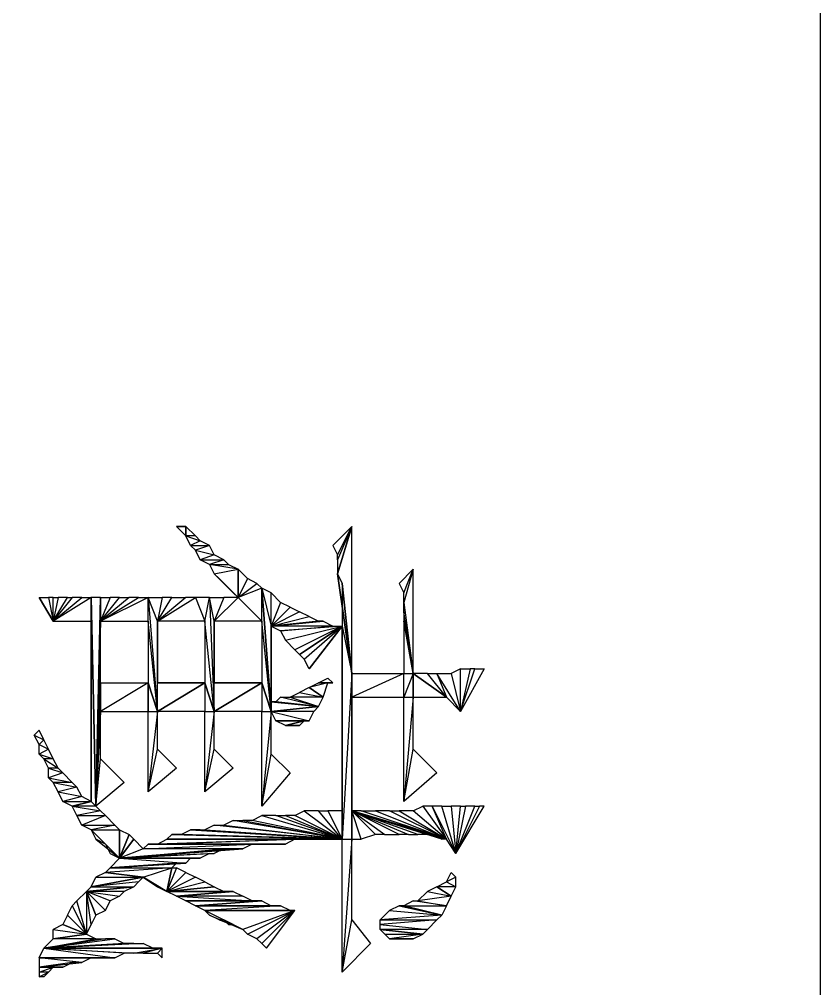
# Model space of a CAD drawing. Extents: x 0 to 7.8, y 0 to 11.
# Drawn here: x 1.915 to 2.338, y 3.146 to 3.657 of the extents above; entities that cross this region are included whole.
import ezdxf

# ---------------------------------------------------------------- set-up
doc = ezdxf.new("R2010")
doc.units = 0
doc.header["$MEASUREMENT"] = 0
doc.linetypes.add('AUSGEZOGEN', pattern=[0])
doc.layers.get('0').update_dxf_attribs({"linetype": 'AUSGEZOGEN'})

msp = doc.modelspace()

# ---------------------------------------------------------------- linework, layer by layer
for points in [[(2.3375, 0.3075), (2.3375, 6.8775), (2.3375, 6.8775), (0.295, 6.8775), (0.295, 6.8775), (0.295, 0.3075), (0.295, 0.3075), (2.3375, 0.3075)], [(2.0025, 3.39), (1.9975, 3.39), (1.9975, 3.39), (2.0025, 3.39), (2.0025, 3.39)], [(1.9975, 3.39), (2.0025, 3.39), (2.0025, 3.39), (2.0025, 3.385), (1.9975, 3.39), (1.9975, 3.39)], [(2.0025, 3.39), (2.0075, 3.385), (2.0075, 3.385), (2.0025, 3.385), (2.0025, 3.39)], [(2.08, 3.38), (2.0825, 3.375), (2.0825, 3.375), (2.09, 3.39), (2.08, 3.38)], [(2.0825, 3.375), (2.09, 3.39), (2.09, 3.39), (2.0825, 3.3725), (2.0825, 3.375)], [(2.09, 3.39), (2.0825, 3.3725), (2.0825, 3.3725), (2.0825, 3.365), (2.09, 3.39), (2.09, 3.39)], [(2.09, 3.39), (2.0825, 3.365), (2.0825, 3.365), (2.09, 3.3125), (2.09, 3.39), (2.09, 3.39)], [(2.0075, 3.385), (2.0025, 3.385), (2.0025, 3.385), (2.01, 3.3825), (2.0075, 3.385)], [(2.0025, 3.385), (2.01, 3.3825), (2.01, 3.3825), (2.005, 3.38), (2.0025, 3.385)], [(2.01, 3.3825), (2.005, 3.38), (2.005, 3.38), (2.015, 3.38), (2.01, 3.3825)], [(2.005, 3.38), (2.015, 3.38), (2.015, 3.38), (2.0075, 3.3775), (2.005, 3.38)], [(2.015, 3.38), (2.0075, 3.3775), (2.0075, 3.3775), (2.0175, 3.375), (2.015, 3.38)], [(2.0075, 3.3775), (2.0175, 3.375), (2.0175, 3.375), (2.01, 3.3725), (2.0075, 3.3775)], [(2.0175, 3.375), (2.01, 3.3725), (2.01, 3.3725), (2.0225, 3.3725), (2.0175, 3.375)], [(2.01, 3.3725), (2.0225, 3.3725), (2.0225, 3.3725), (2.015, 3.37), (2.01, 3.3725), (2.01, 3.3725)], [(2.015, 3.37), (2.025, 3.37), (2.025, 3.37), (2.0225, 3.3725), (2.015, 3.37), (2.015, 3.37)], [(2.0175, 3.365), (2.03, 3.3675), (2.03, 3.3675), (2.015, 3.37), (2.0175, 3.365)], [(2.03, 3.3675), (2.015, 3.37), (2.015, 3.37), (2.025, 3.37), (2.03, 3.3675)], [(2.03, 3.3525), (2.0175, 3.365), (2.0175, 3.365), (2.03, 3.3675), (2.03, 3.3525)], [(2.02, 3.3625), (2.03, 3.3525), (2.03, 3.3525), (2.0175, 3.365), (2.02, 3.3625)], [(2.03, 3.3675), (2.035, 3.3625), (2.035, 3.3625), (2.03, 3.3525), (2.03, 3.3675), (2.03, 3.3675)], [(2.0825, 3.365), (2.085, 3.36), (2.085, 3.36), (2.09, 3.3125), (2.0825, 3.365), (2.0825, 3.365)], [(2.115, 3.36), (2.1175, 3.355), (2.1175, 3.355), (2.1225, 3.3675), (2.115, 3.36)], [(2.1175, 3.355), (2.1225, 3.3675), (2.1225, 3.3675), (2.1175, 3.35), (2.1175, 3.355)], [(2.1225, 3.3675), (2.1175, 3.35), (2.1175, 3.35), (2.1225, 3.3125), (2.1225, 3.3675), (2.1225, 3.3675)], [(2.03, 3.3525), (2.025, 3.3575), (2.025, 3.3575), (2.02, 3.3625), (2.03, 3.3525), (2.03, 3.3525)], [(2.03, 3.3525), (2.04, 3.36), (2.04, 3.36), (2.035, 3.3625), (2.03, 3.3525), (2.03, 3.3525)], [(2.0425, 3.3575), (2.03, 3.3525), (2.03, 3.3525), (2.04, 3.36), (2.0425, 3.3575)], [(2.085, 3.36), (2.085, 3.3375), (2.085, 3.3375), (2.09, 3.3125), (2.085, 3.36)], [(2.0275, 3.355), (2.03, 3.3525), (2.03, 3.3525), (2.025, 3.3575), (2.0275, 3.355)], [(2.03, 3.3525), (2.0425, 3.34), (2.0425, 3.34), (2.0425, 3.3575), (2.03, 3.3525)], [(2.0425, 3.34), (2.0425, 3.3575), (2.0425, 3.3575), (2.0475, 3.2925), (2.0425, 3.34), (2.0425, 3.34)], [(2.0475, 3.3375), (2.0475, 3.355), (2.0475, 3.355), (2.0425, 3.3575), (2.0475, 3.3375), (2.0475, 3.3375)], [(2.0425, 3.3575), (2.0475, 3.3375), (2.0475, 3.3375), (2.0475, 3.2925), (2.0425, 3.3575), (2.0425, 3.3575)], [(2.0525, 3.35), (2.0475, 3.3375), (2.0475, 3.3375), (2.0475, 3.355), (2.0525, 3.35)], [(1.93, 3.3525), (1.9325, 3.34), (1.9325, 3.34), (1.925, 3.3525), (1.93, 3.3525)], [(1.9325, 3.34), (1.925, 3.3525), (1.925, 3.3525), (1.925, 3.3525), (1.9325, 3.34), (1.9325, 3.34)], [(1.9325, 3.34), (1.9325, 3.3525), (1.9325, 3.3525), (1.93, 3.3525), (1.9325, 3.34), (1.9325, 3.34)], [(1.9325, 3.34), (1.9525, 3.34), (1.9525, 3.34), (1.9525, 3.3525), (1.9325, 3.34)], [(1.9525, 3.3525), (1.9325, 3.34), (1.9325, 3.34), (1.9475, 3.3525), (1.9525, 3.3525)], [(1.9325, 3.34), (1.9475, 3.3525), (1.9475, 3.3525), (1.9425, 3.3525), (1.9325, 3.34), (1.9325, 3.34)], [(1.9425, 3.3525), (1.9325, 3.34), (1.9325, 3.34), (1.94, 3.3525), (1.9425, 3.3525)], [(1.9325, 3.34), (1.94, 3.3525), (1.94, 3.3525), (1.935, 3.3525), (1.9325, 3.34), (1.9325, 3.34)], [(1.935, 3.3525), (1.9325, 3.34), (1.9325, 3.34), (1.9325, 3.3525), (1.935, 3.3525)], [(1.9525, 3.34), (1.9525, 3.3525), (1.9525, 3.3525), (1.9525, 3.245), (1.9525, 3.34), (1.9525, 3.34)], [(1.9525, 3.3525), (1.9525, 3.245), (1.9525, 3.245), (1.955, 3.2425), (1.9525, 3.3525), (1.9525, 3.3525)], [(1.955, 3.2425), (1.9575, 3.3525), (1.9575, 3.3525), (1.9525, 3.3525), (1.955, 3.2425), (1.955, 3.2425)], [(1.9575, 3.34), (1.955, 3.2425), (1.955, 3.2425), (1.9575, 3.3525), (1.9575, 3.34)], [(1.9575, 3.34), (1.9825, 3.34), (1.9825, 3.34), (1.9825, 3.3525), (1.9575, 3.34)], [(1.9825, 3.3525), (1.9575, 3.34), (1.9575, 3.34), (1.9775, 3.3525), (1.9825, 3.3525)], [(1.9575, 3.34), (1.9775, 3.3525), (1.9775, 3.3525), (1.9725, 3.3525), (1.9575, 3.34), (1.9575, 3.34)], [(1.9725, 3.3525), (1.9575, 3.34), (1.9575, 3.34), (1.9675, 3.3525), (1.9725, 3.3525)], [(1.9575, 3.34), (1.9675, 3.3525), (1.9675, 3.3525), (1.9625, 3.3525), (1.9575, 3.34), (1.9575, 3.34)], [(1.9575, 3.3525), (1.9625, 3.3525), (1.9625, 3.3525), (1.9575, 3.34), (1.9575, 3.3525), (1.9575, 3.3525)], [(1.9825, 3.34), (1.9825, 3.3525), (1.9825, 3.3525), (1.9875, 3.2925), (1.9825, 3.34), (1.9825, 3.34)], [(1.99, 3.3525), (1.9875, 3.34), (1.9875, 3.34), (1.9825, 3.3525), (1.99, 3.3525)], [(1.9875, 3.34), (1.9825, 3.3525), (1.9825, 3.3525), (1.9875, 3.2925), (1.9875, 3.34), (1.9875, 3.34)], [(2.0125, 3.34), (1.9875, 3.34), (1.9875, 3.34), (2.0075, 3.3525), (2.0125, 3.34)], [(1.9875, 3.34), (2.0075, 3.3525), (2.0075, 3.3525), (2.0025, 3.3525), (1.9875, 3.34), (1.9875, 3.34)], [(2.0025, 3.3525), (1.9875, 3.34), (1.9875, 3.34), (1.995, 3.3525), (2.0025, 3.3525)], [(1.9875, 3.34), (1.995, 3.3525), (1.995, 3.3525), (1.99, 3.3525), (1.9875, 3.34), (1.9875, 3.34)], [(2.0125, 3.34), (2.015, 3.3525), (2.015, 3.3525), (2.0075, 3.3525), (2.0125, 3.34), (2.0125, 3.34)], [(2.0175, 3.2925), (2.0125, 3.34), (2.0125, 3.34), (2.015, 3.3525), (2.0175, 3.2925)], [(2.0225, 3.3525), (2.0175, 3.34), (2.0175, 3.34), (2.015, 3.3525), (2.0225, 3.3525)], [(2.0175, 3.34), (2.015, 3.3525), (2.015, 3.3525), (2.0175, 3.2925), (2.0175, 3.34), (2.0175, 3.34)], [(2.0425, 3.34), (2.0175, 3.34), (2.0175, 3.34), (2.03, 3.3525), (2.0425, 3.34)], [(2.0175, 3.34), (2.03, 3.3525), (2.03, 3.3525), (2.0225, 3.3525), (2.0175, 3.34), (2.0175, 3.34)], [(2.0475, 3.3375), (2.0575, 3.3475), (2.0575, 3.3475), (2.0525, 3.35), (2.0475, 3.3375), (2.0475, 3.3375)], [(2.1225, 3.3125), (2.1175, 3.345), (2.1175, 3.345), (2.1175, 3.35), (2.1225, 3.3125), (2.1225, 3.3125)], [(2.0625, 3.345), (2.0475, 3.3375), (2.0475, 3.3375), (2.0575, 3.3475), (2.0625, 3.345)], [(2.0475, 3.3375), (2.0675, 3.3425), (2.0675, 3.3425), (2.0625, 3.345), (2.0475, 3.3375), (2.0475, 3.3375)], [(2.1175, 3.34), (2.1225, 3.3125), (2.1225, 3.3125), (2.1175, 3.345), (2.1175, 3.34)], [(1.955, 3.2425), (1.9575, 3.3075), (1.9575, 3.3075), (1.9575, 3.34), (1.955, 3.2425), (1.955, 3.2425)], [(1.9825, 3.34), (1.9825, 3.3075), (1.9825, 3.3075), (1.9875, 3.2925), (1.9825, 3.34), (1.9825, 3.34)], [(1.9875, 3.34), (1.9875, 3.3075), (1.9875, 3.3075), (1.9875, 3.3075), (1.9875, 3.34), (1.9875, 3.34)], [(2.0125, 3.3075), (2.0175, 3.2925), (2.0175, 3.2925), (2.0125, 3.34), (2.0125, 3.3075)], [(2.0175, 3.34), (2.0175, 3.3075), (2.0175, 3.3075), (2.0175, 3.3075), (2.0175, 3.34), (2.0175, 3.34)], [(2.0425, 3.34), (2.0425, 3.3075), (2.0425, 3.3075), (2.0475, 3.2925), (2.0425, 3.34), (2.0425, 3.34)], [(2.0725, 3.34), (2.0475, 3.3375), (2.0475, 3.3375), (2.0675, 3.3425), (2.0725, 3.34)], [(2.08, 3.3375), (2.0475, 3.3375), (2.0475, 3.3375), (2.075, 3.34), (2.08, 3.3375)], [(2.0475, 3.3375), (2.075, 3.34), (2.075, 3.34), (2.0725, 3.34), (2.0475, 3.3375), (2.0475, 3.3375)], [(2.1175, 3.34), (2.1175, 3.3125), (2.1175, 3.3125), (2.1225, 3.3125), (2.1175, 3.34)], [(2.0475, 3.3375), (2.0475, 3.2975), (2.0475, 3.2975), (2.0475, 3.2925), (2.0475, 3.3375), (2.0475, 3.3375)], [(2.0525, 3.335), (2.08, 3.3375), (2.08, 3.3375), (2.0475, 3.3375), (2.0525, 3.335)], [(2.0525, 3.335), (2.055, 3.33), (2.055, 3.33), (2.085, 3.3375), (2.0525, 3.335)], [(2.085, 3.3375), (2.0525, 3.335), (2.0525, 3.335), (2.08, 3.3375), (2.085, 3.3375)], [(2.055, 3.33), (2.085, 3.3375), (2.085, 3.3375), (2.06, 3.325), (2.055, 3.33)], [(2.085, 3.3375), (2.06, 3.325), (2.06, 3.325), (2.0625, 3.3225), (2.085, 3.3375), (2.085, 3.3375)], [(2.0625, 3.3225), (2.065, 3.32), (2.065, 3.32), (2.085, 3.3375), (2.0625, 3.3225)], [(2.065, 3.32), (2.085, 3.3375), (2.085, 3.3375), (2.0675, 3.315), (2.065, 3.32)], [(2.085, 3.3375), (2.0675, 3.315), (2.0675, 3.315), (2.0675, 3.315), (2.085, 3.3375), (2.085, 3.3375)], [(2.085, 3.225), (2.085, 3.24), (2.085, 3.24), (2.085, 3.3375), (2.085, 3.225), (2.085, 3.225)], [(2.085, 3.3375), (2.09, 3.3125), (2.09, 3.3125), (2.085, 3.225), (2.085, 3.3375)], [(2.1425, 3.3125), (2.1475, 3.2925), (2.1475, 3.2925), (2.1475, 3.315), (2.1425, 3.3125)], [(2.1475, 3.2925), (2.1475, 3.315), (2.1475, 3.315), (2.1525, 3.315), (2.1475, 3.2925), (2.1475, 3.2925)], [(2.1525, 3.315), (2.1475, 3.2925), (2.1475, 3.2925), (2.155, 3.315), (2.1525, 3.315)], [(2.1475, 3.2925), (2.155, 3.315), (2.155, 3.315), (2.16, 3.315), (2.1475, 3.2925), (2.1475, 3.2925)], [(2.0775, 3.31), (2.08, 3.3075), (2.08, 3.3075), (2.0725, 3.3075), (2.0775, 3.31)], [(2.09, 3.3125), (2.085, 3.225), (2.085, 3.225), (2.09, 3.225), (2.09, 3.3125)], [(2.1175, 3.3), (2.1175, 3.3125), (2.1175, 3.3125), (2.09, 3.3), (2.1175, 3.3)], [(2.1175, 3.3125), (2.09, 3.3), (2.09, 3.3), (2.09, 3.3125), (2.1175, 3.3125), (2.1175, 3.3125)], [(2.09, 3.225), (2.09, 3.3), (2.09, 3.3), (2.09, 3.3125), (2.09, 3.225), (2.09, 3.225)], [(2.1175, 3.3125), (2.1225, 3.3125), (2.1225, 3.3125), (2.1175, 3.3), (2.1175, 3.3125)], [(2.1225, 3.3125), (2.1175, 3.3), (2.1175, 3.3), (2.1225, 3.3), (2.1225, 3.3125)], [(2.1225, 3.3125), (2.1225, 3.3), (2.1225, 3.3), (2.14, 3.3), (2.1225, 3.3125), (2.1225, 3.3125)], [(2.1225, 3.3125), (2.1225, 3.3125), (2.1225, 3.3125), (2.1225, 3.3125), (2.1225, 3.3125)], [(2.1225, 3.3125), (2.1225, 3.3125), (2.1225, 3.3125), (2.14, 3.3), (2.1225, 3.3125)], [(2.1225, 3.3125), (2.14, 3.3), (2.14, 3.3), (2.13, 3.3125), (2.1225, 3.3125)], [(2.14, 3.3), (2.13, 3.3125), (2.13, 3.3125), (2.135, 3.3125), (2.14, 3.3), (2.14, 3.3)], [(2.14, 3.3), (2.1475, 3.2925), (2.1475, 3.2925), (2.135, 3.3125), (2.14, 3.3)], [(2.1475, 3.2925), (2.135, 3.3125), (2.135, 3.3125), (2.1425, 3.3125), (2.1475, 3.2925), (2.1475, 3.2925)], [(1.9575, 3.2925), (1.955, 3.2425), (1.955, 3.2425), (1.9575, 3.3075), (1.9575, 3.2925)], [(1.9825, 3.2925), (1.9825, 3.3075), (1.9825, 3.3075), (1.9575, 3.2925), (1.9825, 3.2925)], [(1.9825, 3.3075), (1.9575, 3.2925), (1.9575, 3.2925), (1.9575, 3.3075), (1.9825, 3.3075), (1.9825, 3.3075)], [(1.9825, 3.3075), (1.9825, 3.2925), (1.9825, 3.2925), (1.9875, 3.2925), (1.9825, 3.3075)], [(2.0125, 3.3075), (2.0125, 3.2925), (2.0125, 3.2925), (1.9875, 3.2925), (2.0125, 3.3075), (2.0125, 3.3075)], [(2.0125, 3.3075), (1.9875, 3.3075), (1.9875, 3.3075), (2.0125, 3.3075), (2.0125, 3.3075)], [(1.9875, 3.3075), (2.0125, 3.3075), (2.0125, 3.3075), (1.9875, 3.2925), (1.9875, 3.3075), (1.9875, 3.3075)], [(2.0125, 3.3075), (2.0125, 3.2925), (2.0125, 3.2925), (2.0175, 3.2925), (2.0125, 3.3075)], [(2.0425, 3.3075), (2.0425, 3.2925), (2.0425, 3.2925), (2.0175, 3.2925), (2.0425, 3.3075), (2.0425, 3.3075)], [(2.0425, 3.3075), (2.0175, 3.3075), (2.0175, 3.3075), (2.0425, 3.3075), (2.0425, 3.3075)], [(2.0175, 3.3075), (2.0425, 3.3075), (2.0425, 3.3075), (2.0175, 3.2925), (2.0175, 3.3075), (2.0175, 3.3075)], [(2.0425, 3.3075), (2.0425, 3.2925), (2.0425, 3.2925), (2.0475, 3.2925), (2.0425, 3.3075)], [(2.0675, 3.305), (2.0625, 3.3025), (2.0625, 3.3025), (2.075, 3.3), (2.0675, 3.305)], [(2.0725, 3.3075), (2.0775, 3.3075), (2.0775, 3.3075), (2.0675, 3.305), (2.0725, 3.3075)], [(2.0775, 3.3075), (2.0675, 3.305), (2.0675, 3.305), (2.075, 3.3), (2.0775, 3.3075), (2.0775, 3.3075)], [(2.08, 3.3075), (2.0725, 3.3075), (2.0725, 3.3075), (2.0775, 3.3075), (2.08, 3.3075)], [(2.05, 3.2975), (2.0725, 3.295), (2.0725, 3.295), (2.0525, 3.3), (2.05, 3.2975)], [(2.0725, 3.295), (2.0525, 3.3), (2.0525, 3.3), (2.0575, 3.3), (2.0725, 3.295), (2.0725, 3.295)], [(2.0625, 3.3025), (2.075, 3.3), (2.075, 3.3), (2.0575, 3.3), (2.0625, 3.3025)], [(2.075, 3.3), (2.0575, 3.3), (2.0575, 3.3), (2.0725, 3.295), (2.075, 3.3), (2.075, 3.3)], [(2.09, 3.24), (2.09, 3.225), (2.09, 3.225), (2.09, 3.3), (2.09, 3.24)], [(2.1175, 3.245), (2.1225, 3.2725), (2.1225, 3.2725), (2.1225, 3.3), (2.1175, 3.245), (2.1175, 3.245)], [(2.1175, 3.3), (2.1225, 3.3), (2.1225, 3.3), (2.1175, 3.245), (2.1175, 3.3), (2.1175, 3.3)], [(1.955, 3.2425), (1.9575, 3.2675), (1.9575, 3.2675), (1.9575, 3.2925), (1.955, 3.2425), (1.955, 3.2425)], [(1.9825, 3.25), (1.9875, 3.2725), (1.9875, 3.2725), (1.9875, 3.2925), (1.9825, 3.25), (1.9825, 3.25)], [(1.9825, 3.2925), (1.9875, 3.2925), (1.9875, 3.2925), (1.9825, 3.25), (1.9825, 3.2925), (1.9825, 3.2925)], [(2.0125, 3.25), (2.0175, 3.2725), (2.0175, 3.2725), (2.0175, 3.2925), (2.0125, 3.25), (2.0125, 3.25)], [(2.0125, 3.2925), (2.0175, 3.2925), (2.0175, 3.2925), (2.0125, 3.25), (2.0125, 3.2925), (2.0125, 3.2925)], [(2.0425, 3.2425), (2.0475, 3.27), (2.0475, 3.27), (2.0475, 3.2925), (2.0425, 3.2425), (2.0425, 3.2425)], [(2.0425, 3.2925), (2.0475, 3.2925), (2.0475, 3.2925), (2.0425, 3.2425), (2.0425, 3.2925), (2.0425, 3.2925)], [(2.05, 3.2975), (2.0475, 3.2975), (2.0475, 3.2975), (2.0725, 3.295), (2.05, 3.2975)], [(2.0475, 3.2975), (2.0725, 3.295), (2.0725, 3.295), (2.0475, 3.2925), (2.0475, 3.2975), (2.0475, 3.2975)], [(2.0725, 3.295), (2.07, 3.2925), (2.07, 3.2925), (2.0475, 3.2925), (2.0725, 3.295)], [(2.07, 3.2925), (2.0475, 3.2925), (2.0475, 3.2925), (2.0675, 3.2875), (2.07, 3.2925)], [(2.0475, 3.2925), (2.0675, 3.2875), (2.0675, 3.2875), (2.05, 3.2875), (2.0475, 3.2925)], [(2.0675, 3.2875), (2.05, 3.2875), (2.05, 3.2875), (2.065, 3.2875), (2.0675, 3.2875)], [(2.05, 3.2875), (2.065, 3.2875), (2.065, 3.2875), (2.055, 3.285), (2.05, 3.2875), (2.05, 3.2875)], [(2.065, 3.2875), (2.0625, 3.285), (2.0625, 3.285), (2.055, 3.285), (2.065, 3.2875)], [(1.925, 3.2825), (1.9225, 3.28), (1.9225, 3.28), (1.9275, 3.2775), (1.925, 3.2825)], [(2.0625, 3.285), (2.055, 3.285), (2.055, 3.285), (2.06, 3.285), (2.0625, 3.285), (2.0625, 3.285)], [(1.9225, 3.28), (1.9275, 3.2775), (1.9275, 3.2775), (1.925, 3.275), (1.9225, 3.28)], [(1.9275, 3.2775), (1.925, 3.275), (1.925, 3.275), (1.93, 3.2725), (1.9275, 3.2775)], [(1.925, 3.275), (1.93, 3.2725), (1.93, 3.2725), (1.925, 3.27), (1.925, 3.275)], [(1.93, 3.2725), (1.925, 3.27), (1.925, 3.27), (1.9325, 3.2675), (1.93, 3.2725)], [(1.9975, 3.2625), (1.9825, 3.25), (1.9825, 3.25), (1.9875, 3.2725), (1.9975, 3.2625)], [(2.0275, 3.2625), (2.0125, 3.25), (2.0125, 3.25), (2.0175, 3.2725), (2.0275, 3.2625)], [(2.135, 3.26), (2.1175, 3.245), (2.1175, 3.245), (2.1225, 3.2725), (2.135, 3.26)], [(1.925, 3.27), (1.9325, 3.2675), (1.9325, 3.2675), (1.9275, 3.2675), (1.925, 3.27)], [(1.9325, 3.2675), (1.9275, 3.2675), (1.9275, 3.2675), (1.935, 3.2625), (1.9325, 3.2675)], [(1.9275, 3.2675), (1.935, 3.2625), (1.935, 3.2625), (1.93, 3.2625), (1.9275, 3.2675)], [(1.97, 3.255), (1.955, 3.2425), (1.955, 3.2425), (1.9575, 3.2675), (1.97, 3.255)], [(2.0575, 3.26), (2.0425, 3.2425), (2.0425, 3.2425), (2.0475, 3.27), (2.0575, 3.26)], [(1.935, 3.2625), (1.93, 3.2625), (1.93, 3.2625), (1.9375, 3.26), (1.935, 3.2625)], [(1.93, 3.2625), (1.9375, 3.26), (1.9375, 3.26), (1.93, 3.2575), (1.93, 3.2625)], [(1.9375, 3.26), (1.93, 3.2575), (1.93, 3.2575), (1.9425, 3.255), (1.9375, 3.26)], [(1.93, 3.2575), (1.9425, 3.255), (1.9425, 3.255), (1.9325, 3.255), (1.93, 3.2575)], [(1.9425, 3.255), (1.9325, 3.255), (1.9325, 3.255), (1.945, 3.2525), (1.9425, 3.255)], [(1.9325, 3.255), (1.945, 3.2525), (1.945, 3.2525), (1.935, 3.25), (1.9325, 3.255)], [(1.945, 3.2525), (1.935, 3.25), (1.935, 3.25), (1.9475, 3.2475), (1.945, 3.2525)], [(1.935, 3.25), (1.9475, 3.2475), (1.9475, 3.2475), (1.9375, 3.245), (1.935, 3.25)], [(1.9475, 3.2475), (1.9375, 3.245), (1.9375, 3.245), (1.9525, 3.245), (1.9475, 3.2475)], [(1.9375, 3.245), (1.9525, 3.245), (1.9525, 3.245), (1.9425, 3.2425), (1.9375, 3.245), (1.9375, 3.245)], [(1.9525, 3.245), (1.955, 3.2425), (1.955, 3.2425), (1.9425, 3.2425), (1.9525, 3.245)], [(1.955, 3.2425), (1.9425, 3.2425), (1.9425, 3.2425), (1.9575, 3.24), (1.955, 3.2425)], [(1.9425, 3.2425), (1.9575, 3.24), (1.9575, 3.24), (1.945, 3.2375), (1.9425, 3.2425)], [(2.14, 3.225), (2.1225, 3.24), (2.1225, 3.24), (2.1275, 3.2425), (2.14, 3.225), (2.14, 3.225)], [(2.1275, 3.2425), (2.14, 3.225), (2.14, 3.225), (2.1325, 3.2425), (2.1275, 3.2425)], [(2.14, 3.225), (2.1325, 3.2425), (2.1325, 3.2425), (2.145, 3.2175), (2.14, 3.225)], [(2.1325, 3.2425), (2.145, 3.2175), (2.145, 3.2175), (2.1375, 3.2425), (2.1325, 3.2425)], [(2.145, 3.2175), (2.1375, 3.2425), (2.1375, 3.2425), (2.1425, 3.2425), (2.145, 3.2175), (2.145, 3.2175)], [(2.1425, 3.2425), (2.145, 3.2175), (2.145, 3.2175), (2.1475, 3.2425), (2.1425, 3.2425)], [(2.145, 3.2175), (2.1475, 3.2425), (2.1475, 3.2425), (2.15, 3.2425), (2.145, 3.2175), (2.145, 3.2175)], [(2.15, 3.2425), (2.145, 3.2175), (2.145, 3.2175), (2.155, 3.2425), (2.15, 3.2425)], [(2.145, 3.2175), (2.155, 3.2425), (2.155, 3.2425), (2.1575, 3.2425), (2.145, 3.2175), (2.145, 3.2175)], [(2.16, 3.2425), (2.1575, 3.2425), (2.1575, 3.2425), (2.145, 3.2175), (2.16, 3.2425), (2.16, 3.2425)], [(1.9575, 3.24), (1.945, 3.2375), (1.945, 3.2375), (1.96, 3.2375), (1.9575, 3.24)], [(1.945, 3.2375), (1.96, 3.2375), (1.96, 3.2375), (1.9475, 3.2325), (1.945, 3.2375)], [(1.96, 3.2375), (1.9475, 3.2325), (1.9475, 3.2325), (1.965, 3.2325), (1.96, 3.2375)], [(2.085, 3.225), (2.0375, 3.235), (2.0375, 3.235), (2.0425, 3.2375), (2.085, 3.225), (2.085, 3.225)], [(2.0425, 3.2375), (2.085, 3.225), (2.085, 3.225), (2.05, 3.2375), (2.0425, 3.2375)], [(2.085, 3.225), (2.05, 3.2375), (2.05, 3.2375), (2.055, 3.2375), (2.085, 3.225), (2.085, 3.225)], [(2.055, 3.2375), (2.085, 3.225), (2.085, 3.225), (2.06, 3.2375), (2.055, 3.2375)], [(2.085, 3.225), (2.06, 3.2375), (2.06, 3.2375), (2.065, 3.24), (2.085, 3.225), (2.085, 3.225)], [(2.065, 3.24), (2.085, 3.225), (2.085, 3.225), (2.0725, 3.24), (2.065, 3.24)], [(2.085, 3.225), (2.0725, 3.24), (2.0725, 3.24), (2.0775, 3.24), (2.085, 3.225), (2.085, 3.225)], [(2.0775, 3.24), (2.085, 3.225), (2.085, 3.225), (2.085, 3.24), (2.0775, 3.24)], [(2.12, 3.2275), (2.115, 3.2275), (2.115, 3.2275), (2.09, 3.24), (2.12, 3.2275)], [(2.115, 3.2275), (2.09, 3.24), (2.09, 3.24), (2.1075, 3.2275), (2.115, 3.2275)], [(2.09, 3.24), (2.1075, 3.2275), (2.1075, 3.2275), (2.1025, 3.2275), (2.09, 3.24), (2.09, 3.24)], [(2.1025, 3.2275), (2.095, 3.225), (2.095, 3.225), (2.09, 3.24), (2.1025, 3.2275)], [(2.095, 3.225), (2.09, 3.24), (2.09, 3.24), (2.09, 3.225), (2.095, 3.225), (2.095, 3.225)], [(2.12, 3.2275), (2.125, 3.2275), (2.125, 3.2275), (2.09, 3.24), (2.12, 3.2275)], [(2.125, 3.2275), (2.09, 3.24), (2.09, 3.24), (2.13, 3.2275), (2.125, 3.2275)], [(2.09, 3.24), (2.13, 3.2275), (2.13, 3.2275), (2.1325, 3.2275), (2.09, 3.24), (2.09, 3.24)], [(2.1325, 3.2275), (2.1375, 3.225), (2.1375, 3.225), (2.09, 3.24), (2.1325, 3.2275)], [(2.1375, 3.225), (2.09, 3.24), (2.09, 3.24), (2.14, 3.225), (2.1375, 3.225)], [(2.09, 3.24), (2.14, 3.225), (2.14, 3.225), (2.14, 3.225), (2.09, 3.24), (2.09, 3.24)], [(2.09, 3.24), (2.14, 3.225), (2.14, 3.225), (2.095, 3.24), (2.09, 3.24)], [(2.14, 3.225), (2.095, 3.24), (2.095, 3.24), (2.1025, 3.24), (2.14, 3.225), (2.14, 3.225)], [(2.1025, 3.24), (2.14, 3.225), (2.14, 3.225), (2.11, 3.24), (2.1025, 3.24)], [(2.14, 3.225), (2.11, 3.24), (2.11, 3.24), (2.115, 3.24), (2.14, 3.225), (2.14, 3.225)], [(2.115, 3.24), (2.14, 3.225), (2.14, 3.225), (2.1225, 3.24), (2.115, 3.24)], [(1.9475, 3.2325), (1.965, 3.2325), (1.965, 3.2325), (1.9525, 3.23), (1.9475, 3.2325), (1.9475, 3.2325)], [(1.9525, 3.23), (1.9675, 3.23), (1.9675, 3.23), (1.965, 3.2325), (1.9525, 3.23), (1.9525, 3.23)], [(2.0125, 3.23), (2.085, 3.225), (2.085, 3.225), (2.0175, 3.2325), (2.0125, 3.23)], [(2.085, 3.225), (2.0175, 3.2325), (2.0175, 3.2325), (2.0225, 3.2325), (2.085, 3.225), (2.085, 3.225)], [(2.0225, 3.2325), (2.085, 3.225), (2.085, 3.225), (2.0275, 3.235), (2.0225, 3.2325)], [(2.085, 3.225), (2.0275, 3.235), (2.0275, 3.235), (2.0325, 3.235), (2.085, 3.225), (2.085, 3.225)], [(2.0325, 3.235), (2.085, 3.225), (2.085, 3.225), (2.0375, 3.235), (2.0325, 3.235)], [(1.955, 3.225), (1.9675, 3.215), (1.9675, 3.215), (1.9525, 3.23), (1.955, 3.225)], [(1.9675, 3.215), (1.9525, 3.23), (1.9525, 3.23), (1.9675, 3.23), (1.9675, 3.215)], [(1.9675, 3.23), (1.9725, 3.2275), (1.9725, 3.2275), (1.9675, 3.215), (1.9675, 3.23), (1.9675, 3.23)], [(1.9725, 3.2275), (1.975, 3.225), (1.975, 3.225), (1.9675, 3.215), (1.9725, 3.2275), (1.9725, 3.2275)], [(1.9925, 3.225), (2.085, 3.225), (2.085, 3.225), (1.995, 3.2275), (1.9925, 3.225), (1.9925, 3.225)], [(1.995, 3.2275), (2.085, 3.225), (2.085, 3.225), (2, 3.2275), (1.995, 3.2275)], [(2.085, 3.225), (2, 3.2275), (2, 3.2275), (2.005, 3.23), (2.085, 3.225), (2.085, 3.225)], [(2.005, 3.23), (2.085, 3.225), (2.085, 3.225), (2.01, 3.23), (2.005, 3.23)], [(2.085, 3.225), (2.01, 3.23), (2.01, 3.23), (2.0125, 3.23), (2.085, 3.225), (2.085, 3.225)], [(1.9675, 3.215), (1.96, 3.2225), (1.96, 3.2225), (1.955, 3.225), (1.9675, 3.215), (1.9675, 3.215)], [(1.9625, 3.2175), (1.9675, 3.215), (1.9675, 3.215), (1.96, 3.2225), (1.9625, 3.2175)], [(1.975, 3.225), (1.98, 3.22), (1.98, 3.22), (1.9675, 3.215), (1.975, 3.225), (1.975, 3.225)], [(2.0325, 3.22), (1.98, 3.22), (1.98, 3.22), (2.0375, 3.2225), (2.0325, 3.22)], [(1.98, 3.22), (2.0375, 3.2225), (2.0375, 3.2225), (1.9825, 3.2225), (1.98, 3.22)], [(2.0375, 3.2225), (1.9825, 3.2225), (1.9825, 3.2225), (2.0425, 3.2225), (2.0375, 3.2225)], [(1.9825, 3.2225), (2.0425, 3.2225), (2.0425, 3.2225), (2.05, 3.2225), (1.9825, 3.2225), (1.9825, 3.2225)], [(1.9875, 3.2225), (2.05, 3.2225), (2.05, 3.2225), (1.9825, 3.2225), (1.9875, 3.2225), (1.9875, 3.2225)], [(2.055, 3.2225), (1.9875, 3.2225), (1.9875, 3.2225), (2.06, 3.225), (2.055, 3.2225)], [(1.9875, 3.2225), (2.06, 3.225), (2.06, 3.225), (2.065, 3.225), (1.9875, 3.2225), (1.9875, 3.2225)], [(1.9925, 3.225), (2.065, 3.225), (2.065, 3.225), (1.9875, 3.2225), (1.9925, 3.225), (1.9925, 3.225)], [(2.055, 3.2225), (1.9875, 3.2225), (1.9875, 3.2225), (2.05, 3.2225), (2.055, 3.2225)], [(2.0775, 3.225), (2.0725, 3.225), (2.0725, 3.225), (1.9925, 3.225), (2.0775, 3.225)], [(2.0725, 3.225), (1.9925, 3.225), (1.9925, 3.225), (2.065, 3.225), (2.0725, 3.225)], [(2.0775, 3.225), (1.9925, 3.225), (1.9925, 3.225), (2.085, 3.225), (2.0775, 3.225)], [(2.085, 3.155), (2.09, 3.1825), (2.09, 3.1825), (2.09, 3.225), (2.085, 3.155), (2.085, 3.155)], [(2.085, 3.225), (2.09, 3.225), (2.09, 3.225), (2.085, 3.155), (2.085, 3.225), (2.085, 3.225)], [(2.0175, 3.2175), (1.9675, 3.215), (1.9675, 3.215), (2.0225, 3.22), (2.0175, 3.2175)], [(1.9675, 3.215), (2.0225, 3.22), (2.0225, 3.22), (2.0275, 3.22), (1.9675, 3.215), (1.9675, 3.215)], [(2.0275, 3.22), (1.9675, 3.215), (1.9675, 3.215), (2.0325, 3.22), (2.0275, 3.22)], [(1.9675, 3.215), (2.0325, 3.22), (2.0325, 3.22), (1.98, 3.22), (1.9675, 3.215)], [(2.01, 3.215), (1.9675, 3.215), (1.9675, 3.215), (2.015, 3.2175), (2.01, 3.215)], [(1.9675, 3.215), (2.015, 3.2175), (2.015, 3.2175), (2.0175, 3.2175), (1.9675, 3.215), (1.9675, 3.215)], [(1.9675, 3.215), (2.0025, 3.2125), (2.0025, 3.2125), (1.9625, 3.21), (1.9675, 3.215), (1.9675, 3.215)], [(2.0025, 3.2125), (1.9975, 3.2125), (1.9975, 3.2125), (1.9625, 3.21), (2.0025, 3.2125)], [(1.9975, 3.2125), (1.9625, 3.21), (1.9625, 3.21), (1.995, 3.21), (1.9975, 3.2125)], [(2.01, 3.215), (2.005, 3.215), (2.005, 3.215), (1.9675, 3.215), (2.01, 3.215)], [(2.005, 3.215), (1.9675, 3.215), (1.9675, 3.215), (2.0025, 3.2125), (2.005, 3.215)], [(1.96, 3.2075), (1.955, 3.205), (1.955, 3.205), (1.98, 3.205), (1.96, 3.2075)], [(1.96, 3.2075), (1.98, 3.205), (1.98, 3.205), (1.995, 3.21), (1.96, 3.2075)], [(1.9625, 3.21), (1.995, 3.21), (1.995, 3.21), (1.96, 3.2075), (1.9625, 3.21), (1.9625, 3.21)], [(1.98, 3.205), (1.995, 3.21), (1.995, 3.21), (1.9925, 3.1975), (1.98, 3.205), (1.98, 3.205)], [(1.9925, 3.1975), (2.0025, 3.2075), (2.0025, 3.2075), (1.9975, 3.21), (1.9925, 3.1975), (1.9925, 3.1975)], [(1.995, 3.21), (1.9975, 3.21), (1.9975, 3.21), (1.9925, 3.1975), (1.995, 3.21), (1.995, 3.21)], [(2.0075, 3.205), (1.9925, 3.1975), (1.9925, 3.1975), (2.0025, 3.2075), (2.0075, 3.205)], [(2.1425, 3.2075), (2.145, 3.205), (2.145, 3.205), (2.14, 3.2025), (2.1425, 3.2075)], [(1.98, 3.205), (1.9775, 3.2025), (1.9775, 3.2025), (1.9525, 3.2), (1.98, 3.205)], [(1.955, 3.205), (1.98, 3.205), (1.98, 3.205), (1.9525, 3.2), (1.955, 3.205), (1.955, 3.205)], [(1.9775, 3.2025), (1.9525, 3.2), (1.9525, 3.2), (1.975, 3.2), (1.9775, 3.2025)], [(1.98, 3.205), (1.9875, 3.2), (1.9875, 3.2), (1.9925, 3.1975), (1.98, 3.205), (1.98, 3.205)], [(1.9925, 3.1975), (2.0125, 3.2025), (2.0125, 3.2025), (2.0075, 3.205), (1.9925, 3.1975), (1.9925, 3.1975)], [(2.0175, 3.2), (1.9925, 3.1975), (1.9925, 3.1975), (2.0125, 3.2025), (2.0175, 3.2)], [(2.14, 3.2025), (2.145, 3.2), (2.145, 3.2), (2.135, 3.2), (2.14, 3.2025)], [(2.145, 3.205), (2.14, 3.2025), (2.14, 3.2025), (2.145, 3.2), (2.145, 3.205)], [(1.95, 3.175), (1.945, 3.1925), (1.945, 3.1925), (1.95, 3.1975), (1.95, 3.175), (1.95, 3.175)], [(1.975, 3.2), (1.97, 3.1975), (1.97, 3.1975), (1.95, 3.1975), (1.975, 3.2)], [(1.9525, 3.2), (1.975, 3.2), (1.975, 3.2), (1.95, 3.1975), (1.9525, 3.2), (1.9525, 3.2)], [(1.9675, 3.195), (1.9625, 3.1925), (1.9625, 3.1925), (1.95, 3.1975), (1.9675, 3.195)], [(1.9625, 3.1925), (1.95, 3.1975), (1.95, 3.1975), (1.96, 3.1875), (1.9625, 3.1925)], [(1.95, 3.1975), (1.96, 3.1875), (1.96, 3.1875), (1.955, 3.185), (1.95, 3.1975), (1.95, 3.1975)], [(1.955, 3.185), (1.9525, 3.18), (1.9525, 3.18), (1.95, 3.1975), (1.955, 3.185)], [(1.9525, 3.18), (1.95, 3.1975), (1.95, 3.1975), (1.95, 3.175), (1.9525, 3.18), (1.9525, 3.18)], [(1.97, 3.1975), (1.95, 3.1975), (1.95, 3.1975), (1.9675, 3.195), (1.97, 3.1975), (1.97, 3.1975)], [(2.0175, 3.2), (2.0225, 3.1975), (2.0225, 3.1975), (1.9925, 3.1975), (2.0175, 3.2)], [(2.0225, 3.1975), (1.9925, 3.1975), (1.9925, 3.1975), (2.0275, 3.1975), (2.0225, 3.1975)], [(1.9925, 3.1975), (2.0275, 3.1975), (2.0275, 3.1975), (1.9975, 3.195), (1.9925, 3.1975), (1.9925, 3.1975)], [(2.0275, 3.1975), (2.0325, 3.195), (2.0325, 3.195), (1.9975, 3.195), (2.0275, 3.1975)], [(2.13, 3.1975), (2.1425, 3.195), (2.1425, 3.195), (2.125, 3.1925), (2.13, 3.1975)], [(2.135, 3.2), (2.13, 3.1975), (2.13, 3.1975), (2.1425, 3.195), (2.135, 3.2)], [(2.145, 3.2), (2.135, 3.2), (2.135, 3.2), (2.1425, 3.195), (2.145, 3.2), (2.145, 3.2)], [(1.9425, 3.19), (1.95, 3.175), (1.95, 3.175), (1.945, 3.1925), (1.9425, 3.19)], [(2.0325, 3.195), (1.9975, 3.195), (1.9975, 3.195), (2.0375, 3.1925), (2.0325, 3.195)], [(1.9975, 3.195), (2.0375, 3.1925), (2.0375, 3.1925), (2.0025, 3.1925), (1.9975, 3.195)], [(2.0375, 3.1925), (2.0025, 3.1925), (2.0025, 3.1925), (2.0425, 3.1925), (2.0375, 3.1925)], [(2.0025, 3.1925), (2.0425, 3.1925), (2.0425, 3.1925), (2.0075, 3.19), (2.0025, 3.1925), (2.0025, 3.1925)], [(2.0425, 3.1925), (2.0475, 3.19), (2.0475, 3.19), (2.0075, 3.19), (2.0425, 3.1925)], [(2.1175, 3.19), (2.14, 3.19), (2.14, 3.19), (2.1225, 3.1925), (2.1175, 3.19)], [(2.14, 3.19), (2.1225, 3.1925), (2.1225, 3.1925), (2.125, 3.1925), (2.14, 3.19), (2.14, 3.19)], [(2.1425, 3.195), (2.125, 3.1925), (2.125, 3.1925), (2.14, 3.19), (2.1425, 3.195), (2.1425, 3.195)], [(1.95, 3.175), (1.94, 3.185), (1.94, 3.185), (1.9425, 3.19), (1.95, 3.175), (1.95, 3.175)], [(2.0475, 3.19), (2.0075, 3.19), (2.0075, 3.19), (2.0525, 3.19), (2.0475, 3.19)], [(2.0075, 3.19), (2.0525, 3.19), (2.0525, 3.19), (2.0125, 3.1875), (2.0075, 3.19), (2.0075, 3.19)], [(2.0125, 3.1875), (2.0575, 3.1875), (2.0575, 3.1875), (2.0525, 3.19), (2.0125, 3.1875), (2.0125, 3.1875)], [(2.015, 3.185), (2.0325, 3.1775), (2.0325, 3.1775), (2.0125, 3.1875), (2.015, 3.185)], [(2.0325, 3.1775), (2.0125, 3.1875), (2.0125, 3.1875), (2.06, 3.1875), (2.0325, 3.1775), (2.0325, 3.1775)], [(2.06, 3.1875), (2.0125, 3.1875), (2.0125, 3.1875), (2.0575, 3.1875), (2.06, 3.1875)], [(2.0325, 3.1775), (2.035, 3.175), (2.035, 3.175), (2.06, 3.1875), (2.0325, 3.1775)], [(2.035, 3.175), (2.06, 3.1875), (2.06, 3.1875), (2.04, 3.1725), (2.035, 3.175)], [(2.06, 3.1875), (2.04, 3.1725), (2.04, 3.1725), (2.0425, 3.17), (2.06, 3.1875), (2.06, 3.1875)], [(2.06, 3.1875), (2.0425, 3.17), (2.0425, 3.17), (2.045, 3.1675), (2.06, 3.1875), (2.06, 3.1875)], [(2.11, 3.1875), (2.1375, 3.185), (2.1375, 3.185), (2.105, 3.1825), (2.11, 3.1875)], [(2.115, 3.19), (2.11, 3.1875), (2.11, 3.1875), (2.1375, 3.185), (2.115, 3.19)], [(2.115, 3.19), (2.1375, 3.185), (2.1375, 3.185), (2.1175, 3.19), (2.115, 3.19)], [(2.1375, 3.185), (2.1175, 3.19), (2.1175, 3.19), (2.14, 3.19), (2.1375, 3.185)], [(1.9375, 3.18), (1.9325, 3.1775), (1.9325, 3.1775), (1.95, 3.175), (1.9375, 3.18)], [(1.9375, 3.18), (1.95, 3.175), (1.95, 3.175), (1.94, 3.185), (1.9375, 3.18)], [(2.0325, 3.1775), (2.02, 3.1825), (2.02, 3.1825), (2.015, 3.185), (2.0325, 3.1775), (2.0325, 3.1775)], [(2.0275, 3.18), (2.0225, 3.1825), (2.0225, 3.1825), (2.02, 3.1825), (2.0275, 3.18), (2.0275, 3.18)], [(2.0275, 3.18), (2.0325, 3.1775), (2.0325, 3.1775), (2.02, 3.1825), (2.0275, 3.18)], [(2.025, 3.18), (2.0275, 3.18), (2.0275, 3.18), (2.0225, 3.1825), (2.025, 3.18)], [(2.1, 3.17), (2.085, 3.155), (2.085, 3.155), (2.09, 3.1825), (2.1, 3.17)], [(2.1375, 3.185), (2.105, 3.1825), (2.105, 3.1825), (2.135, 3.1825), (2.1375, 3.185)], [(2.105, 3.1825), (2.135, 3.1825), (2.135, 3.1825), (2.105, 3.18), (2.105, 3.1825)], [(2.135, 3.1825), (2.105, 3.18), (2.105, 3.18), (2.13, 3.1775), (2.135, 3.1825)], [(2.105, 3.18), (2.13, 3.1775), (2.13, 3.1775), (2.105, 3.1775), (2.105, 3.18)], [(1.9325, 3.1775), (1.95, 3.175), (1.95, 3.175), (1.9325, 3.1725), (1.9325, 3.1775), (1.9325, 3.1775)], [(1.955, 3.1725), (1.9325, 3.1725), (1.9325, 3.1725), (1.95, 3.175), (1.955, 3.1725)], [(1.9325, 3.1725), (1.95, 3.175), (1.95, 3.175), (1.95, 3.175), (1.9325, 3.1725), (1.9325, 3.1725)], [(2.105, 3.1775), (2.1075, 3.175), (2.1075, 3.175), (2.1275, 3.175), (2.105, 3.1775)], [(2.13, 3.1775), (2.105, 3.1775), (2.105, 3.1775), (2.1275, 3.175), (2.13, 3.1775), (2.13, 3.1775)], [(2.1075, 3.175), (2.1275, 3.175), (2.1275, 3.175), (2.11, 3.1725), (2.1075, 3.175)], [(2.1275, 3.175), (2.11, 3.1725), (2.11, 3.1725), (2.1225, 3.1725), (2.1275, 3.175)], [(1.97, 3.17), (1.9275, 3.1675), (1.9275, 3.1675), (1.965, 3.1725), (1.97, 3.17)], [(1.9275, 3.1675), (1.965, 3.1725), (1.965, 3.1725), (1.96, 3.1725), (1.9275, 3.1675), (1.9275, 3.1675)], [(1.96, 3.1725), (1.9275, 3.1675), (1.9275, 3.1675), (1.955, 3.1725), (1.96, 3.1725)], [(1.9275, 3.1675), (1.955, 3.1725), (1.955, 3.1725), (1.9325, 3.1725), (1.9275, 3.1675)], [(1.9275, 3.1675), (1.985, 3.1675), (1.985, 3.1675), (1.98, 3.17), (1.9275, 3.1675), (1.9275, 3.1675)], [(1.98, 3.17), (1.9275, 3.1675), (1.9275, 3.1675), (1.975, 3.17), (1.98, 3.17)], [(1.9275, 3.1675), (1.975, 3.17), (1.975, 3.17), (1.97, 3.17), (1.9275, 3.1675), (1.9275, 3.1675)], [(2.11, 3.1725), (2.1225, 3.1725), (2.1225, 3.1725), (2.115, 3.1725), (2.11, 3.1725)], [(2.1225, 3.1725), (2.115, 3.1725), (2.115, 3.1725), (2.1175, 3.1725), (2.1225, 3.1725), (2.1225, 3.1725)], [(1.9275, 3.1675), (1.965, 3.1625), (1.965, 3.1625), (1.925, 3.1625), (1.9275, 3.1675), (1.9275, 3.1675)], [(1.975, 3.165), (1.97, 3.165), (1.97, 3.165), (1.9275, 3.1675), (1.975, 3.165)], [(1.97, 3.165), (1.9275, 3.1675), (1.9275, 3.1675), (1.965, 3.1625), (1.97, 3.165)], [(1.9275, 3.1675), (1.975, 3.165), (1.975, 3.165), (1.99, 3.1675), (1.9275, 3.1675)], [(1.99, 3.1675), (1.9275, 3.1675), (1.9275, 3.1675), (1.985, 3.1675), (1.99, 3.1675)], [(1.975, 3.165), (1.99, 3.1675), (1.99, 3.1675), (1.98, 3.165), (1.975, 3.165)], [(1.99, 3.1675), (1.98, 3.165), (1.98, 3.165), (1.9875, 3.165), (1.99, 3.1675), (1.99, 3.1675)], [(1.99, 3.1675), (1.9875, 3.165), (1.9875, 3.165), (1.99, 3.1625), (1.99, 3.1675), (1.99, 3.1675)], [(1.925, 3.1575), (1.9475, 3.16), (1.9475, 3.16), (1.925, 3.1625), (1.925, 3.1575)], [(1.9475, 3.16), (1.925, 3.1625), (1.925, 3.1625), (1.9525, 3.1625), (1.9475, 3.16)], [(1.925, 3.1625), (1.9525, 3.1625), (1.9525, 3.1625), (1.955, 3.1625), (1.925, 3.1625), (1.925, 3.1625)], [(1.955, 3.1625), (1.925, 3.1625), (1.925, 3.1625), (1.96, 3.1625), (1.955, 3.1625)], [(1.925, 3.1625), (1.96, 3.1625), (1.96, 3.1625), (1.965, 3.1625), (1.925, 3.1625), (1.925, 3.1625)], [(1.925, 3.1575), (1.9375, 3.1575), (1.9375, 3.1575), (1.9425, 3.16), (1.925, 3.1575), (1.925, 3.1575)], [(1.9425, 3.16), (1.925, 3.1575), (1.925, 3.1575), (1.9475, 3.16), (1.9425, 3.16)], [(1.93, 3.155), (1.925, 3.155), (1.925, 3.155), (1.9325, 3.1575), (1.93, 3.155)], [(1.925, 3.155), (1.9325, 3.1575), (1.9325, 3.1575), (1.925, 3.1575), (1.925, 3.155)], [(1.9325, 3.1575), (1.925, 3.1575), (1.925, 3.1575), (1.9375, 3.1575), (1.9325, 3.1575)], [(1.9275, 3.1525), (1.925, 3.1525), (1.925, 3.1525), (1.93, 3.155), (1.9275, 3.1525)], [(1.925, 3.1525), (1.93, 3.155), (1.93, 3.155), (1.925, 3.155), (1.925, 3.1525)]]:
    msp.add_lwpolyline(points)

doc.saveas('drawing.dxf')
